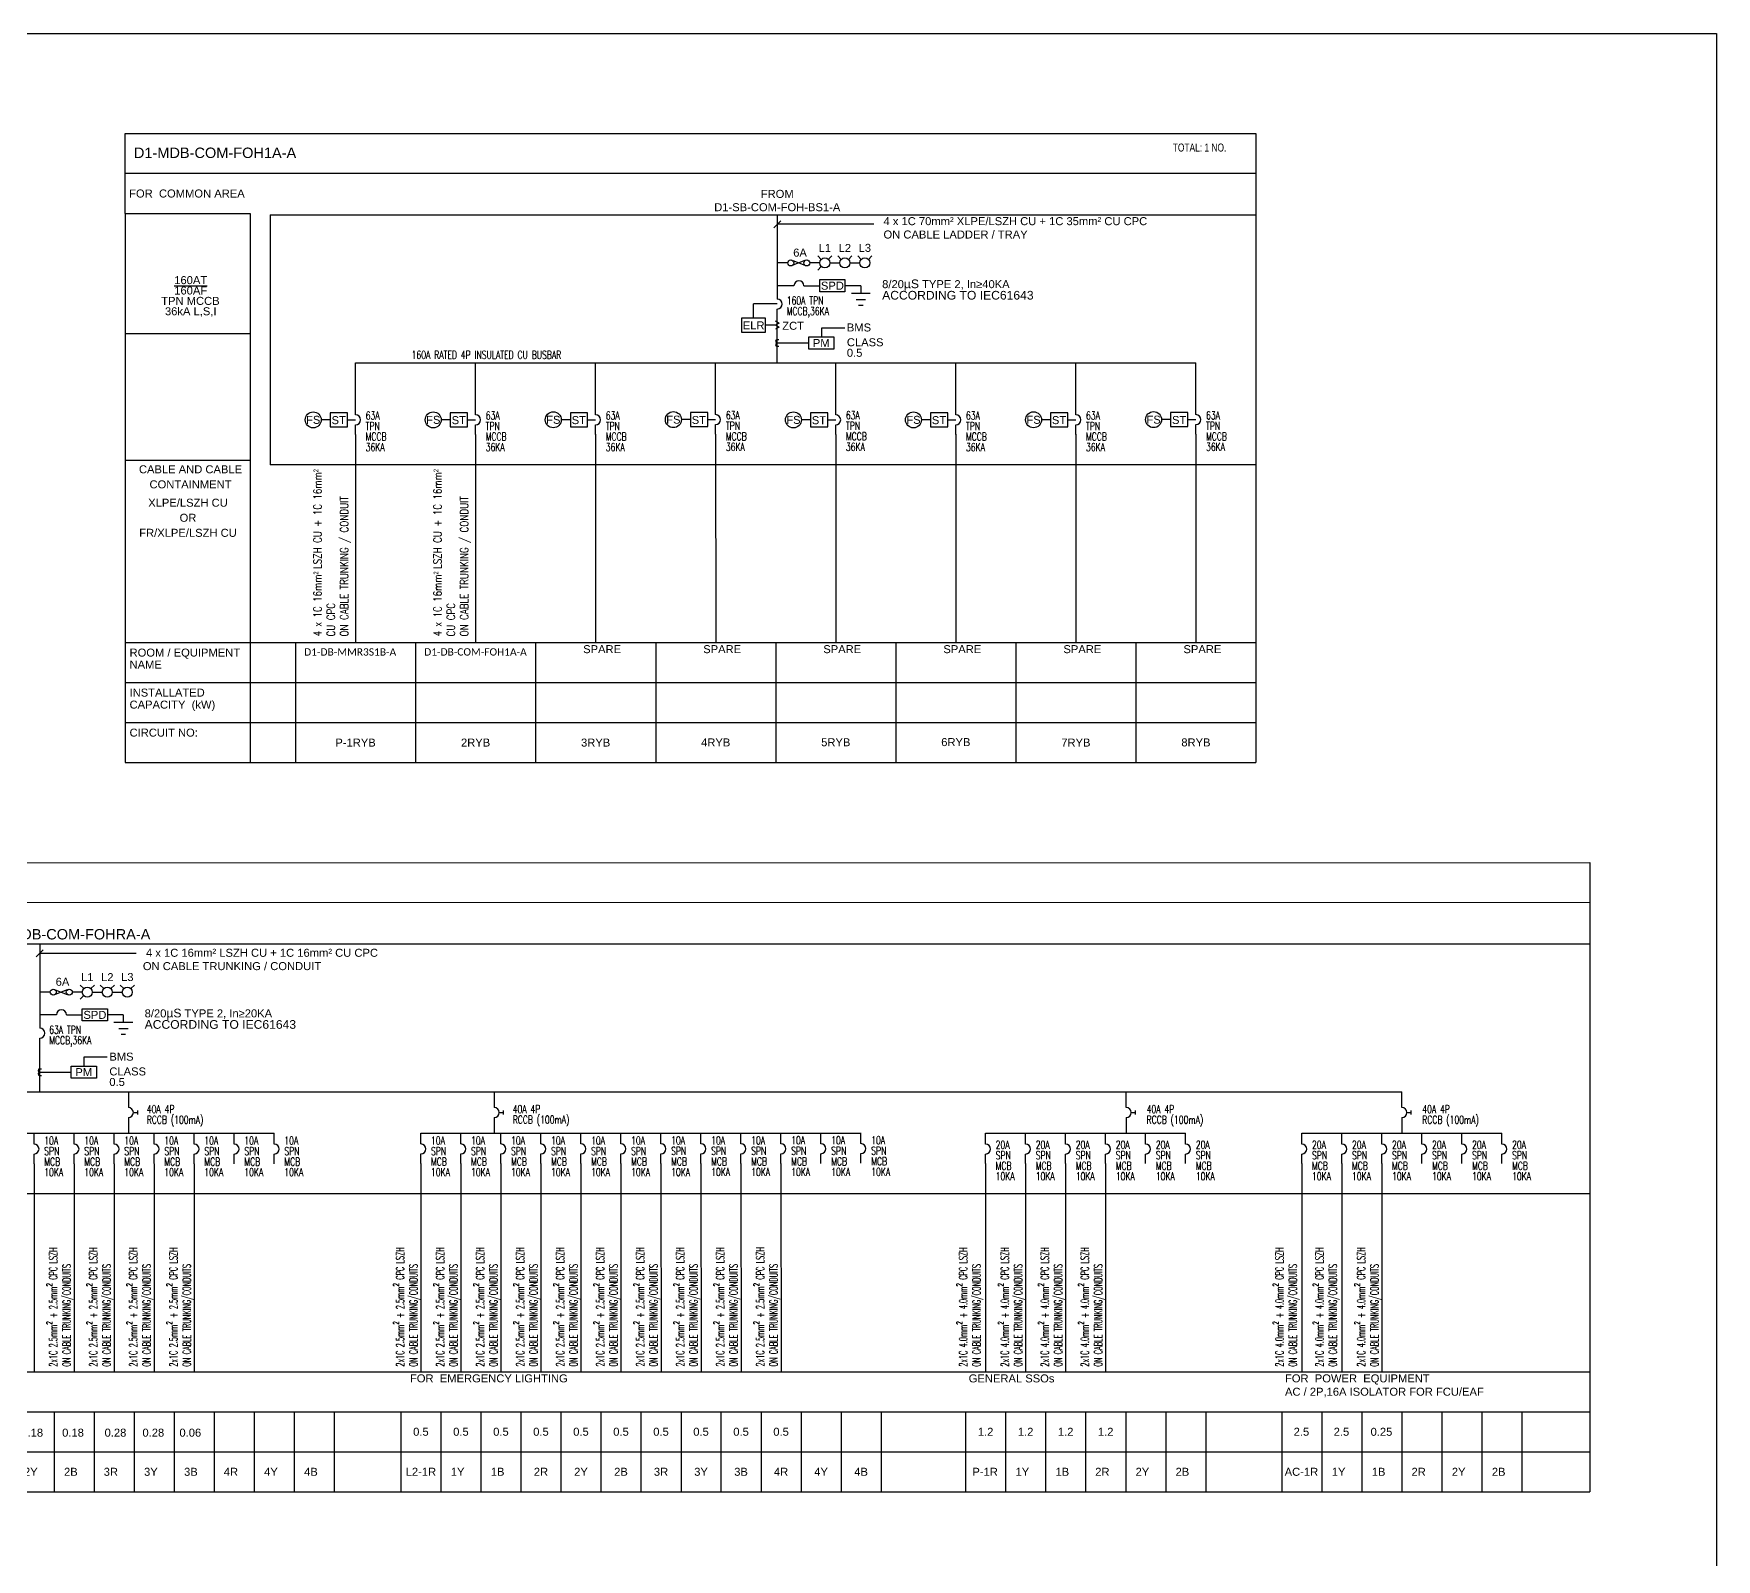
# Model space of a CAD drawing. Header units: inches. Extents: x 155818 to 1515405, y 4999 to 215277.
# Drawn here: x 219046 to 261093, y 177141 to 215277 of the extents above; entities that cross this region are included whole.
import ezdxf
from ezdxf.enums import TextEntityAlignment as Align

# ---------------------------------------------------------------- set-up
doc = ezdxf.new("R2010")
doc.units = ezdxf.units.IN
doc.header["$MEASUREMENT"] = 0
for name, color, linetype in [('-ME-E-Sch DB', 7, 'Continuous'), ('-ME-E-Sch DB_Tx', 7, 'Continuous'), ('E-_ELEC----_E-', 7, 'Continuous'), ('E_ELEC----_E-', 7, 'Continuous')]:
    doc.layers.add(name, color=color, linetype=linetype)
doc.styles.add('-ME-Romans', font='romans.shx', dxfattribs={"width": 0.7})
doc.styles.add('-ME_Romans', font='romans.shx', dxfattribs={"width": 0.8})
doc.styles.add('arial', font='arial.ttf')
doc.styles.get("Standard").update_dxf_attribs({"font": 'arial.ttf'})
doc.dimstyles.get("Standard").update_dxf_attribs({"dimtxt": 0.18, "dimasz": 0.18, "dimexe": 0.18, "dimexo": 0.0625, "dimgap": 0.09, "dimtad": 0, "dimtih": 1, "dimtoh": 1, "dimdec": 4, "dimzin": 0, "dimdsep": 46, "dimtxsty": 'Standard', "dimcen": 0.09, "dimadec": 0, "dimazin": 0, "dimtfac": 1, "dimtdec": 4, "dimtofl": 0, "dimtmove": 0, "dimatfit": 3, "dimfxl": 1, "dimtolj": 1, "dimtzin": 0, "dimarcsym": 0})

# ---------------------------------------------------------------- blocks, each defined once
blk = doc.blocks.new('COIL_1')
at = {"ltscale": 0.5}
for p, q in [((0, 2.5), (1.2, 2.5)), ((0, -2.5), (1.2, -2.5))]:
    blk.add_line(p, q, dxfattribs=at)
for centre in [(0, 1.3), (0, -1.3)]:
    blk.add_arc(centre, 1.26, 90, 270, dxfattribs=at)
blk = doc.blocks.new('ELEC0302')
at = {"layer": 'E_ELEC----_E-'}
blk.add_arc((0, 0), 250, 270, 90, dxfattribs=at)
blk = doc.blocks.new('ELEC0327')
for p, q in [((151, 57), (-151, -57)), ((-151, 57), (151, -57))]:
    blk.add_line(p, q)
for centre in [(-200, 0), (200, 0)]:
    blk.add_circle(centre, 75)
blk = doc.blocks.new('ELEC0303')
at = {"layer": 'E_ELEC----_E-'}
for p, q in [((250, 0), (450, 0)), ((450, 100), (450, -100))]:
    blk.add_line(p, q, dxfattribs=at)
blk.add_arc((0, 0), 250, 270, 90, dxfattribs=at)
blk = doc.blocks.new('ELEC0334')
for p, q in [((-191, 101), (0, 202)), ((-191, 101), (0, 0)), ((-191, -101), (0, 0)), ((-191, -101), (0, -202))]:
    blk.add_line(p, q)

msp = doc.modelspace()

# ---------------------------------------------------------------- linework, layer by layer
at = {"layer": '-ME-E-Sch DB', "color": 3}
for p, q in [((221332, 210780), (224456, 210780)), ((221332, 210780), (221332, 197056)), ((224456, 210780), (224456, 197056)), ((224956, 210749), (249589, 210752)), ((224956, 210749), (224956, 204502)), ((237627, 210750), (237627, 208644)), ((237540, 210427), (237713, 210600)), ((240039, 210513), (237628, 210513)), ((238294, 208977), (238690, 208977)), ((239715, 208977), (239319, 208977)), ((239715, 208977), (239715, 208792)), ((239480, 208792), (239950, 208792)), ((239599, 208634), (239835, 208634)), ((237333, 208168), (236733, 208168)), ((236733, 208168), (236733, 207818)), ((237627, 208520), (237032, 208520)), ((237033, 208168), (237032, 208520)), ((237333, 207818), (237333, 208168)), ((237627, 207049), (237627, 208394)), ((239658, 208494), (239772, 208494)), ((221332, 207780), (224456, 207780)), ((236733, 207818), (237333, 207818)), ((237627, 207993), (237333, 207993)), ((227087, 207048), (248087, 207049)), ((226457, 205624), (226231, 205624)), ((226889, 205799), (226457, 205799)), ((226457, 205799), (226457, 205449)), ((226889, 205449), (226889, 205799)), ((226889, 205624), (227087, 205624)), ((229457, 205624), (229231, 205624)), ((229889, 205799), (229457, 205799)), ((229457, 205799), (229457, 205449)), ((229889, 205449), (229889, 205799)), ((229889, 205624), (230087, 205624)), ((232457, 205625), (232231, 205625)), ((232889, 205800), (232457, 205800)), ((232457, 205800), (232457, 205450)), ((232889, 205450), (232889, 205800)), ((232889, 205625), (233087, 205625)), ((235457, 205629), (235231, 205629)), ((235889, 205804), (235457, 205804)), ((235457, 205804), (235457, 205454)), ((235889, 205454), (235889, 205804)), ((235889, 205629), (236087, 205629)), ((238457, 205623), (238231, 205623)), ((238889, 205798), (238457, 205798)), ((238457, 205798), (238457, 205448)), ((238889, 205448), (238889, 205798)), ((238889, 205623), (239087, 205623)), ((241457, 205624), (241231, 205624)), ((241889, 205799), (241457, 205799)), ((241457, 205799), (241457, 205449)), ((241889, 205449), (241889, 205799)), ((241889, 205624), (242087, 205624)), ((244457, 205625), (244231, 205625)), ((244889, 205800), (244457, 205800)), ((244457, 205800), (244457, 205450)), ((244889, 205450), (244889, 205800)), ((244889, 205625), (245087, 205625)), ((247457, 205629), (247231, 205629)), ((247889, 205804), (247457, 205804)), ((247457, 205804), (247457, 205454)), ((247889, 205454), (247889, 205804)), ((247889, 205629), (248087, 205629)), ((226457, 205449), (226889, 205449)), ((227087, 205258), (227087, 205499)), ((227087, 205258), (227089, 200057)), ((229457, 205449), (229889, 205449)), ((230087, 205258), (230087, 205499)), ((230087, 205255), (230089, 200054)), ((232457, 205450), (232889, 205450)), ((233087, 205259), (233087, 205500)), ((233087, 205263), (233089, 200062)), ((235457, 205454), (235889, 205454)), ((236087, 205263), (236087, 205504)), ((236087, 205263), (236089, 200062)), ((238457, 205448), (238889, 205448)), ((239087, 205257), (239087, 205498)), ((239087, 205261), (239089, 200060)), ((241457, 205449), (241889, 205449)), ((242087, 205258), (242087, 205499)), ((242087, 205262), (242089, 200061)), ((244457, 205450), (244889, 205450)), ((245087, 205259), (245087, 205500)), ((245087, 205263), (245089, 200062)), ((247457, 205454), (247889, 205454)), ((248087, 205263), (248087, 205504)), ((248087, 205263), (248089, 200062)), ((221342, 204618), (224462, 204618)), ((249589, 204502), (224956, 204502)), ((221342, 200056), (249589, 200057)), ((225589, 200057), (225589, 197056)), ((228589, 200057), (228589, 197056)), ((231589, 200057), (231589, 197056)), ((234589, 200057), (234589, 197056)), ((237589, 200057), (237589, 197056)), ((240589, 200057), (240589, 197056)), ((243589, 200057), (243589, 197056)), ((246589, 200057), (246589, 197056)), ((249589, 200057), (249589, 197056)), ((221342, 199056), (249589, 199056)), ((221342, 198056), (249589, 198056)), ((221332, 197056), (249589, 197056)), ((192699, 192524), (257929, 192526)), ((219111, 192201), (219284, 192374)), ((219198, 192524), (219198, 190418)), ((221610, 192287), (219199, 192287)), ((219865, 190751), (220261, 190751)), ((221286, 190751), (220890, 190751)), ((221051, 190566), (221521, 190566)), ((221286, 190751), (221286, 190566)), ((219198, 188823), (219198, 190168)), ((221170, 190408), (221406, 190408)), ((221229, 190268), (221342, 190268)), ((199956, 188823), (253234, 188824)), ((221412, 188823), (221412, 188433)), ((230555, 188824), (230555, 188434)), ((246347, 188434), (246347, 188824)), ((253234, 188434), (253234, 188824)), ((215055, 187794), (225055, 187795)), ((228720, 187795), (239719, 187795)), ((242831, 187523), (242831, 187795)), ((242831, 187795), (247831, 187795)), ((250734, 187523), (250734, 187795)), ((250734, 187795), (255734, 187795)), ((219055, 187031), (219055, 187273)), ((220055, 187031), (220055, 187273)), ((221055, 187031), (221055, 187273)), ((222055, 187032), (222055, 187273)), ((223055, 187031), (223055, 187273)), ((224055, 187031), (224055, 187273)), ((225055, 187031), (225055, 187273)), ((228720, 187033), (228720, 187274)), ((229720, 187033), (229720, 187274)), ((230720, 187033), (230720, 187274)), ((231720, 187033), (231720, 187274)), ((232720, 187034), (232720, 187275)), ((233720, 187035), (233720, 187276)), ((234720, 187036), (234720, 187277)), ((235720, 187037), (235720, 187278)), ((236719, 187038), (236719, 187279)), ((237719, 187039), (237719, 187280)), ((238719, 187040), (238719, 187281)), ((239719, 187041), (239719, 187282)), ((242831, 187032), (242831, 187273)), ((243831, 187032), (243831, 187273)), ((244831, 187032), (244831, 187273)), ((245831, 187032), (245831, 187273)), ((246831, 187032), (246831, 187273)), ((247831, 187032), (247831, 187273)), ((250734, 187032), (250734, 187273)), ((251734, 187032), (251734, 187273)), ((252734, 187032), (252734, 187273)), ((253734, 187032), (253734, 187273)), ((254734, 187032), (254734, 187273)), ((255734, 187032), (255734, 187273)), ((219055, 187031), (219057, 181831)), ((220055, 187031), (220057, 181831)), ((221055, 187031), (221057, 181831)), ((222055, 187031), (222057, 181831)), ((223055, 187031), (223057, 181831)), ((228720, 187033), (228722, 181832)), ((229720, 187033), (229722, 181832)), ((230720, 187033), (230722, 181832)), ((231720, 187033), (231722, 181832)), ((232720, 187034), (232722, 181833)), ((233720, 187035), (233722, 181834)), ((234720, 187035), (234722, 181835)), ((235720, 187036), (235722, 181836)), ((236720, 187037), (236722, 181837)), ((237720, 187038), (237721, 181838)), ((242831, 187032), (242833, 181832)), ((243831, 187032), (243833, 181832)), ((244831, 187032), (244833, 181832)), ((245831, 187032), (245833, 181832)), ((250734, 187032), (250736, 181832)), ((251734, 187032), (251736, 181832)), ((252734, 187032), (252736, 181832)), ((257929, 186276), (192699, 186276)), ((189085, 181830), (257929, 181832)), ((189085, 180830), (257929, 180830)), ((219557, 180830), (219557, 178830)), ((220557, 180830), (220557, 178830)), ((221557, 180830), (221557, 178830)), ((222557, 180830), (222557, 178830)), ((223557, 180830), (223557, 178830)), ((224557, 180830), (224557, 178830)), ((225557, 180830), (225557, 178830)), ((226557, 180830), (226557, 178830)), ((228222, 180831), (228222, 178831)), ((229222, 180831), (229222, 178831)), ((230222, 180831), (230222, 178831)), ((231222, 180831), (231222, 178831)), ((232222, 180831), (232222, 178831)), ((233222, 180831), (233222, 178831)), ((234222, 180831), (234222, 178831)), ((235222, 180831), (235222, 178831)), ((236221, 180831), (236221, 178831)), ((237221, 180831), (237221, 178831)), ((238221, 180831), (238221, 178831)), ((239221, 180831), (239221, 178831)), ((240221, 180831), (240221, 178831)), ((242333, 180830), (242333, 178830)), ((243333, 180830), (243333, 178830)), ((244333, 180830), (244333, 178830)), ((245333, 180830), (245333, 178830)), ((246333, 180830), (246333, 178830)), ((247333, 180830), (247333, 178830)), ((248333, 180830), (248333, 178830)), ((250236, 180830), (250236, 178830)), ((251236, 180830), (251236, 178830)), ((252236, 180830), (252236, 178830)), ((253236, 180830), (253236, 178830)), ((254236, 180830), (254236, 178830)), ((255236, 180830), (255236, 178830)), ((256236, 180830), (256236, 178830)), ((189085, 179830), (257929, 179830)), ((189075, 178830), (257929, 178830))]:
    msp.add_line(p, q, dxfattribs=at)
for points in [[(221332, 210780), (221332, 212780), (249589, 212782), (249589, 197056)], [(249589, 211782), (221332, 211780)], [(237877, 209546), (237627, 209546)], [(238690, 209546), (238440, 209546)], [(238044, 208977), (237627, 208977)], [(237627, 207545), (238412, 207545)], [(227087, 206020), (227087, 207048)], [(230087, 206020), (230087, 207048)], [(233087, 206021), (233087, 207049)], [(236087, 206025), (236087, 207053)], [(239087, 206019), (239087, 207047)], [(242087, 206020), (242087, 207048)], [(245087, 206022), (245087, 207049)], [(248087, 206026), (248087, 207053)], [(227087, 205749), (227087, 206020)], [(230087, 205749), (230087, 206020)], [(233087, 205750), (233087, 206021)], [(236087, 205754), (236087, 206025)], [(239087, 205748), (239087, 206019)], [(242087, 205749), (242087, 206020)], [(245087, 205750), (245087, 206022)], [(248087, 205754), (248087, 206026)], [(189075, 192555), (189075, 194555), (257929, 194556), (257929, 178830)], [(257929, 193556), (189075, 193555)], [(219448, 191319), (219198, 191319)], [(220261, 191319), (220011, 191319)], [(219615, 190751), (219198, 190751)], [(219198, 189319), (219982, 189319)], [(221412, 188183), (221412, 187794)], [(230555, 188184), (230555, 187795)], [(246347, 188184), (246347, 187795)], [(253234, 188184), (253234, 187795)], [(219055, 187523), (219055, 187794)], [(220055, 187523), (220055, 187794)], [(221055, 187523), (221055, 187794)], [(222055, 187523), (222055, 187794)], [(223055, 187523), (223055, 187794)], [(224055, 187523), (224055, 187794)], [(225055, 187523), (225055, 187794)], [(228720, 187524), (228720, 187795)], [(229720, 187524), (229720, 187795)], [(230720, 187524), (230720, 187795)], [(231720, 187524), (231720, 187795)], [(232720, 187525), (232720, 187796)], [(233720, 187526), (233720, 187797)], [(234720, 187527), (234720, 187798)], [(235720, 187528), (235720, 187799)], [(236719, 187529), (236719, 187800)], [(237719, 187530), (237719, 187801)], [(238719, 187531), (238719, 187802)], [(239719, 187532), (239719, 187803)], [(243831, 187523), (243831, 187795)], [(244831, 187523), (244831, 187795)], [(245831, 187523), (245831, 187795)], [(246831, 187523), (246831, 187795)], [(247831, 187523), (247831, 187795)], [(251734, 187523), (251734, 187795)], [(252734, 187523), (252734, 187795)], [(253734, 187523), (253734, 187795)], [(254734, 187523), (254734, 187795)], [(255734, 187523), (255734, 187795)]]:
    msp.add_lwpolyline(points, dxfattribs=at)
for points in [[(238690, 209130), (239319, 209130), (239319, 208824), (238690, 208824)], [(238412, 207698), (239041, 207698), (239041, 207392), (238412, 207392)], [(220261, 190904), (220890, 190904), (220890, 190598), (220261, 190598)], [(219982, 189472), (220612, 189472), (220612, 189166), (219982, 189166)]]:
    msp.add_lwpolyline(points, close=True, dxfattribs=at)
for centre in [(226031, 205624), (229031, 205624), (232031, 205625), (235031, 205629), (238031, 205623), (241031, 205624), (244031, 205625), (247031, 205629)]:
    msp.add_circle(centre, 200, dxfattribs=at)
at = {"layer": 'Defpoints'}
msp.add_lwpolyline([(155818, 215277), (261093, 215277), (261093, 134327), (155818, 134327)], close=True, dxfattribs=at)
at = {"layer": 'E-_ELEC----_E-', "color": 3}
for p, q in [((238726, 209634), (238638, 209722)), ((238726, 209457), (238638, 209369)), ((238903, 209634), (238991, 209722)), ((238940, 209546), (239190, 209546)), ((239226, 209634), (239138, 209722)), ((239403, 209634), (239491, 209722)), ((239440, 209546), (239690, 209546)), ((239726, 209634), (239638, 209722)), ((239903, 209634), (239991, 209722)), ((220297, 191408), (220209, 191496)), ((220474, 191408), (220562, 191496)), ((220511, 191319), (220761, 191319)), ((220797, 191408), (220709, 191496)), ((220974, 191408), (221062, 191496)), ((221011, 191319), (221261, 191319)), ((221297, 191408), (221209, 191496)), ((221474, 191408), (221562, 191496)), ((220297, 191231), (220209, 191143))]:
    msp.add_line(p, q, dxfattribs=at)
for centre in [(238815, 209546), (239315, 209546), (239815, 209546), (220386, 191319), (220886, 191319), (221386, 191319)]:
    msp.add_circle(centre, 125, dxfattribs=at)

# ---------------------------------------------------------------- block references
at = {"layer": '-ME-E-Sch DB', "color": 3}
for p in [(238165, 209546), (219736, 191319)]:
    msp.add_blockref('ELEC0327', p, dxfattribs=at)
at = {"layer": '-ME-E-Sch DB', "color": 3, "xscale": 0.5, "yscale": 0.5, "zscale": 0.5}
for name, p, rotation in [('ELEC0302', (238169, 208977), 90), ('ELEC0334', (237579, 207993), 180), ('ELEC0302', (219740, 190751), 90)]:
    msp.add_blockref(name, p, dxfattribs=dict(at, rotation=rotation))
at = {"layer": '-ME-E-Sch DB', "color": 3}
for name, p, xscale, yscale, zscale in [('ELEC0302', (237627, 208519), 0.5, 0.5, 0.5), ('COIL_1', (237627, 207545), 33.333333, 33.333333, 33.333333), ('ELEC0302', (227087, 205624), 0.5, 0.5, 0.5), ('ELEC0302', (230087, 205624), 0.5, 0.5, 0.5), ('ELEC0302', (233087, 205625), 0.5, 0.5, 0.5), ('ELEC0302', (236087, 205629), 0.5, 0.5, 0.5), ('ELEC0302', (239087, 205623), 0.5, 0.5, 0.5), ('ELEC0302', (242087, 205624), 0.5, 0.5, 0.5), ('ELEC0302', (245087, 205625), 0.5, 0.5, 0.5), ('ELEC0302', (248087, 205629), 0.5, 0.5, 0.5), ('ELEC0302', (219198, 190293), 0.5, 0.5, 0.5), ('COIL_1', (219198, 189319), 33.333333, 33.333333, 33.333333), ('ELEC0303', (221412, 188308), 0.5, 0.5, 0.5), ('ELEC0303', (230555, 188309), 0.5, 0.5, 0.5), ('ELEC0303', (246347, 188309), 0.5, 0.5, 0.5), ('ELEC0303', (253234, 188309), 0.5, 0.5, 0.5), ('ELEC0302', (239719, 187407), 0.5, 0.5, 0.5), ('ELEC0302', (219055, 187398), 0.5, 0.5, 0.5), ('ELEC0302', (220055, 187398), 0.5, 0.5, 0.5), ('ELEC0302', (221055, 187398), 0.5, 0.5, 0.5), ('ELEC0302', (222055, 187398), 0.5, 0.5, 0.5), ('ELEC0302', (223055, 187398), 0.5, 0.5, 0.5), ('ELEC0302', (224055, 187398), 0.5, 0.5, 0.5), ('ELEC0302', (225055, 187398), 0.5, 0.5, 0.5), ('ELEC0302', (228720, 187399), 0.5, 0.5, 0.5), ('ELEC0302', (229720, 187399), 0.5, 0.5, 0.5), ('ELEC0302', (230720, 187399), 0.5, 0.5, 0.5), ('ELEC0302', (231720, 187399), 0.5, 0.5, 0.5), ('ELEC0302', (232720, 187400), 0.5, 0.5, 0.5), ('ELEC0302', (233720, 187401), 0.5, 0.5, 0.5), ('ELEC0302', (234720, 187402), 0.5, 0.5, 0.5), ('ELEC0302', (235720, 187403), 0.5, 0.5, 0.5), ('ELEC0302', (236719, 187404), 0.5, 0.5, 0.5), ('ELEC0302', (237719, 187405), 0.5, 0.5, 0.5), ('ELEC0302', (238719, 187406), 0.5, 0.5, 0.5), ('ELEC0302', (242831, 187398), 0.5, 0.5, 0.5), ('ELEC0302', (243831, 187398), 0.5, 0.5, 0.5), ('ELEC0302', (244831, 187398), 0.5, 0.5, 0.5), ('ELEC0302', (245831, 187398), 0.5, 0.5, 0.5), ('ELEC0302', (246831, 187398), 0.5, 0.5, 0.5), ('ELEC0302', (247831, 187398), 0.5, 0.5, 0.5), ('ELEC0302', (250734, 187398), 0.5, 0.5, 0.5), ('ELEC0302', (251734, 187398), 0.5, 0.5, 0.5), ('ELEC0302', (252734, 187398), 0.5, 0.5, 0.5), ('ELEC0302', (253734, 187398), 0.5, 0.5, 0.5), ('ELEC0302', (254734, 187398), 0.5, 0.5, 0.5), ('ELEC0302', (255734, 187398), 0.5, 0.5, 0.5)]:
    msp.add_blockref(name, p, dxfattribs=dict(at, xscale=xscale, yscale=yscale, zscale=zscale))

# ---------------------------------------------------------------- texts
for s, p in [('SPD', (239005, 208977)), ('PM', (238726, 207545)), ('SPD', (220576, 190751)), ('PM', (220297, 189319))]:
    msp.add_text(s, height=200, dxfattribs=at).set_placement(p, align=Align.MIDDLE_CENTER)
at = {"layer": '-ME-E-Sch DB', "color": 3, "style": 'arial'}
for s, p in [('ELR', (236765, 207885)), ('ST', (226490, 205516)), ('ST', (229490, 205516)), ('ST', (232490, 205517)), ('ST', (235490, 205521)), ('ST', (238490, 205515)), ('ST', (241490, 205516)), ('ST', (244490, 205517)), ('ST', (247490, 205521))]:
    msp.add_text(s, height=200, dxfattribs=at).set_placement(p)
for p in [(226031, 205624), (229031, 205624), (232031, 205625), (235031, 205629), (238031, 205623), (241031, 205624), (244031, 205625), (247031, 205629)]:
    msp.add_text('FS', height=200, dxfattribs=at).set_placement(p, align=Align.MIDDLE)
at = {"layer": '-ME-E-Sch DB', "color": 3, "char_height": 200, "width": 8064.47, "attachment_point": 1}
for s, insert in [(' 4 x 1C 70mm² XLPE/LSZH CU + 1C 35mm² CU CPC\\P ON CABLE LADDER / TRAY   ', (240204, 210690)), (' 4 x 1C 16mm² LSZH CU + 1C 16mm² CU CPC \\PON CABLE TRUNKING / CONDUIT ', (221775, 192403))]:
    msp.add_mtext(s, dxfattribs=dict(at, insert=insert))
at = {"layer": '-ME-E-Sch DB', "color": 3, "char_height": 200, "attachment_point": 1, "line_spacing_factor": 0.789273}
for s, insert, width in [('6A', (238025, 209904), 921.41), ('BMS', (239366, 208033), 737.13), ('CLASS 0.5', (239366, 207663), 737.13), ('6A', (219596, 191678), 921.41), ('BMS', (220937, 189807), 737.13), ('CLASS 0.5', (220937, 189437), 737.13)]:
    msp.add_mtext(s, dxfattribs=dict(at, insert=insert, width=width))
at = {"layer": '-ME-E-Sch DB', "color": 3, "char_height": 200, "attachment_point": 1, "line_spacing_factor": 0.789273, "style": '-ME-Romans'}
for s, insert, width in [('{\\W1;\\fArial|b0|i0|c0|p34;8/20\\H1.08333x;µS\\H0.92308x; TYPE 2, In≥40KA \\P\\H1.08333x;ACCORDING TO IEC61643}', (240248, 209132), 6030.79), ('160A RATED 4P INSULATED CU BUSBAR', (228491, 207349), 6030.79), ('{\\W1;\\fArial|b0|i0|c0|p34;8/20\\H1.08333x;µS\\H0.92308x; TYPE 2, In≥20KA \\P\\H1.08333x;ACCORDING TO IEC61643}', (221819, 190905), 6030.79), ('40A 4P\\PRCCB (100mA)', (221873, 188494), 2497.13), ('40A 4P\\PRCCB (100mA)', (231017, 188495), 2497.13), ('40A 4P\\PRCCB (100mA)', (246857, 188494), 2497.13), ('40A 4P\\PRCCB (100mA)', (253744, 188494), 2497.13)]:
    msp.add_mtext(s, dxfattribs=dict(at, insert=insert, width=width))
at = {"layer": '-ME-E-Sch DB', "color": 3, "insert": (237752, 207974), "char_height": 200, "width": 773.59, "attachment_point": 4, "style": 'arial'}
msp.add_mtext('ZCT', dxfattribs=at)
at = {"layer": '-ME-E-Sch DB_Tx', "color": 3}
msp.add_text('D1-MDB-COM-FOH1A-A', height=260, dxfattribs=at).set_placement((221551, 212169))
at = {"layer": '-ME-E-Sch DB_Tx', "color": 3, "width": 0.75}
msp.add_text('TOTAL: 1 NO.', height=200, dxfattribs=at).set_placement((247510, 212430), align=Align.MIDDLE_LEFT)
at = {"layer": '-ME-E-Sch DB_Tx', "color": 3}
for s, p in [('ROOM / EQUIPMENT ', (221442, 199806)), ('NAME', (221442, 199506)), ('INSTALLATED ', (221442, 198806)), ('CAPACITY  (kW)', (221442, 198506)), ('CIRCUIT NO:', (221442, 197806))]:
    msp.add_text(s, height=200, dxfattribs=at).set_placement(p, align=Align.MIDDLE_LEFT)
for s, p in [('P-1RYB', (227089, 197556)), ('2RYB', (230089, 197557)), ('3RYB', (233089, 197557)), ('4RYB', (236089, 197561)), ('5RYB', (239089, 197565)), ('6RYB', (242089, 197569)), ('7RYB', (245089, 197557)), ('8RYB', (248089, 197561)), ('0.18', (219010, 180308)), ('0.18', (220029, 180308)), ('0.28', (221090, 180308)), ('0.28', (222036, 180308)), ('0.06', (222960, 180308)), ('0.5', (228722, 180331)), ('0.5', (229722, 180331)), ('0.5', (230722, 180331)), ('0.5', (231722, 180331)), ('0.5', (232722, 180331)), ('0.5', (233722, 180331)), ('0.5', (234722, 180331)), ('0.5', (235722, 180331)), ('0.5', (236722, 180331)), ('0.5', (237722, 180331)), ('1.2', (242833, 180330)), ('1.2', (243833, 180330)), ('1.2', (244833, 180330)), ('1.2', (245833, 180330)), ('2.5', (250725, 180331)), ('2.5', (251725, 180331)), ('0.25', (252725, 180330)), ('2Y', (218975, 179330)), ('2B', (219975, 179330)), ('3R', (220975, 179330)), ('3Y', (221975, 179330)), ('3B', (222975, 179330)), ('4R', (223975, 179330)), ('4Y', (224975, 179330)), ('4B', (225975, 179330)), ('L2-1R', (228722, 179331)), ('1Y', (229640, 179331)), ('1B', (230640, 179331)), ('2R', (231722, 179331)), ('2Y', (232722, 179331)), ('2B', (233722, 179331)), ('3R', (234722, 179331)), ('3Y', (235722, 179331)), ('3B', (236722, 179331)), ('4R', (237722, 179331)), ('4Y', (238722, 179331)), ('4B', (239722, 179331)), ('P-1R', (242821, 179330)), ('1Y', (243751, 179330)), ('1B', (244751, 179330)), ('2R', (245751, 179330)), ('2Y', (246751, 179330)), ('2B', (247751, 179330)), ('AC-1R', (250725, 179330)), ('1Y', (251654, 179330)), ('1B', (252654, 179330)), ('2R', (253654, 179330)), ('2Y', (254654, 179330)), ('2B', (255654, 179330))]:
    msp.add_text(s, height=200, dxfattribs=at).set_placement(p, align=Align.MIDDLE_CENTER)
for s, insert, char_height, width, attachment_point in [('FOR  COMMON AREA', (221432, 211280), 200, 64987.82, 4), ('FROM D1-SB-COM-FOH-BS1-A', (237627, 211104), 200, 3686.54, 5), ('{\\fCalibri|b0|i0|c0|p34;\\H0.91667x;D1-DB-MMR3S1B-A}', (225805, 199914), 200, 1753.57, 1), ('{\\fCalibri|b0|i0|c0|p34;\\H0.91667x;D1-DB-COM-FOH1A-A}', (228805, 199915), 200, 1753.57, 1), ('SPARE', (232777, 199992), 200, 1053.41, 1), ('SPARE', (235777, 199992), 200, 1053.41, 1), ('SPARE', (238777, 199992), 200, 1053.41, 1), ('SPARE', (241777, 199992), 200, 1053.41, 1), ('SPARE', (244777, 199992), 200, 1053.41, 1), ('SPARE', (247777, 199992), 200, 1053.41, 1), ('FROM D1-MDB-COM-FOHRA-A', (216677, 192896), 260, 5550.16, 1), ('FOR  EMERGENCY LIGHTING  ', (228449, 181765), 200, 6520.24, 1), ('GENERAL SSOs', (242411, 181764), 200, 8875.03, 1), ('FOR  POWER  EQUIPMENT\\PAC / 2P,16A ISOLATOR FOR FCU/EAF ', (250314, 181765), 200, 8875.03, 1)]:
    msp.add_mtext(s, dxfattribs=dict(at, insert=insert, char_height=char_height, width=width, attachment_point=attachment_point))
at = {"layer": '-ME-E-Sch DB_Tx', "color": 3, "char_height": 200, "width": 4377.18}
for s, insert, attachment_point, line_spacing_factor in [('\\pi1795.00428;{\\L160AT\\P\\pi1798.61956;}160AF\\P\\pi1469.76553;TPN MCCB\\P\\pi1562.46676;36kA L,S,I ', (220764, 209216), 1, 0.778039), ('CABLE AND CABLE \\PCONTAINMENT', (222965, 204198), 5, 1.128527), ('XLPE/LSZH CU\\POR\\PFR/XLPE/LSZH CU', (222902, 203175), 5, 1.128527)]:
    msp.add_mtext(s, dxfattribs=dict(at, insert=insert, attachment_point=attachment_point, line_spacing_factor=line_spacing_factor))
at = {"layer": '-ME-E-Sch DB_Tx', "color": 3, "char_height": 200, "attachment_point": 1, "line_spacing_factor": 0.789273, "style": '-ME-Romans'}
for s, insert, width in [('160A TPN  MCCB,36KA', (237863, 208706), 1181.82), ('63A\\PTPN  MCCB\\P36KA', (227342, 205831), 460.71), ('63A\\PTPN  MCCB\\P36KA', (230342, 205832), 460.71), ('63A\\PTPN  MCCB\\P36KA', (233342, 205832), 460.71), ('63A\\PTPN  MCCB\\P36KA', (236342, 205838), 460.71), ('63A\\PTPN  MCCB\\P36KA', (239342, 205839), 460.71), ('63A\\PTPN  MCCB\\P36KA', (242342, 205831), 460.71), ('63A\\PTPN  MCCB\\P36KA', (245342, 205832), 460.71), ('63A\\PTPN  MCCB\\P36KA', (248342, 205836), 460.71), ('63A TPN  MCCB,36KA', (219434, 190480), 1181.82), ('10A\\PSPN  MCB\\P10KA', (219310, 187708), 458.74), ('10A\\PSPN  MCB\\P10KA', (220310, 187708), 458.74), ('10A\\PSPN  MCB\\P10KA', (221310, 187708), 458.74), ('10A\\PSPN  MCB\\P10KA', (222310, 187708), 458.74), ('10A\\PSPN  MCB\\P10KA', (223310, 187708), 458.74), ('10A\\PSPN  MCB\\P10KA', (224310, 187708), 458.74), ('10A\\PSPN  MCB\\P10KA', (225310, 187708), 458.74), ('10A\\PSPN  MCB\\P10KA', (228975, 187709), 458.74), ('10A\\PSPN  MCB\\P10KA', (229975, 187709), 458.74), ('10A\\PSPN  MCB\\P10KA', (230975, 187709), 458.74), ('10A\\PSPN  MCB\\P10KA', (231975, 187709), 458.74), ('10A\\PSPN  MCB\\P10KA', (232975, 187710), 458.74), ('10A\\PSPN  MCB\\P10KA', (233975, 187711), 458.74), ('10A\\PSPN  MCB\\P10KA', (234975, 187712), 458.74), ('10A\\PSPN  MCB\\P10KA', (235975, 187713), 458.74), ('10A\\PSPN  MCB\\P10KA', (236975, 187714), 458.74), ('10A\\PSPN  MCB\\P10KA', (237975, 187715), 458.74), ('10A\\PSPN  MCB\\P10KA', (238975, 187716), 458.74), ('10A\\PSPN  MCB\\P10KA', (239975, 187717), 458.74), ('20A\\PSPN  MCB\\P10KA', (243085, 187605), 458.74), ('20A\\PSPN  MCB\\P10KA', (244086, 187605), 458.74), ('20A\\PSPN  MCB\\P10KA', (245086, 187605), 458.74), ('20A\\PSPN  MCB\\P10KA', (246086, 187605), 458.74), ('20A\\PSPN  MCB\\P10KA', (247086, 187605), 458.74), ('20A\\PSPN  MCB\\P10KA', (248086, 187605), 458.74), ('20A\\PSPN  MCB\\P10KA', (250989, 187605), 458.74), ('20A\\PSPN  MCB\\P10KA', (251989, 187605), 458.74), ('20A\\PSPN  MCB\\P10KA', (252989, 187605), 458.74), ('20A\\PSPN  MCB\\P10KA', (253989, 187605), 458.74), ('20A\\PSPN  MCB\\P10KA', (254989, 187605), 458.74), ('20A\\PSPN  MCB\\P10KA', (255989, 187605), 458.74)]:
    msp.add_mtext(s, dxfattribs=dict(at, insert=insert, width=width))
at = {"layer": '-ME-E-Sch DB_Tx', "color": 3, "char_height": 200, "attachment_point": 1, "rotation": 90, "style": '-ME_Romans'}
for s, insert, width in [('\\A1;4 x 1C 16mm{\\fArial|b0|i0|c134|p32;² \\Fromans.shx|c0;LSZH CU + 1C }16mm{\\fArial|b0|i0|c134|p32;² \\Fromans.shx|c0;CU CPC \\W0.7; \\P}ON CABLE TRUNKING / CONDUIT ', (226039, 200209), 4293), ('\\A1;4 x 1C 16mm{\\fArial|b0|i0|c134|p32;² \\Fromans.shx|c0;LSZH CU + 1C }16mm{\\fArial|b0|i0|c134|p32;² \\Fromans.shx|c0;CU CPC \\W0.7; \\P}ON CABLE TRUNKING / CONDUIT ', (229039, 200210), 4293), ('\\A1;{\\W0.6;2x1C 2.5mm{\\H0.7x;\\S2^ ;} + 2.5mm{\\H0.7x;\\S2^ ;} CPC LSZH\\PON CABLE TRUNKING/CONDUITS}', (219368, 181957), 4768.08), ('\\A1;{\\W0.6;2x1C 2.5mm{\\H0.7x;\\S2^ ;} + 2.5mm{\\H0.7x;\\S2^ ;} CPC LSZH\\PON CABLE TRUNKING/CONDUITS}', (220368, 181957), 4768.08), ('\\A1;{\\W0.6;2x1C 2.5mm{\\H0.7x;\\S2^ ;} + 2.5mm{\\H0.7x;\\S2^ ;} CPC LSZH\\PON CABLE TRUNKING/CONDUITS}', (221368, 181957), 4768.08), ('\\A1;{\\W0.6;2x1C 2.5mm{\\H0.7x;\\S2^ ;} + 2.5mm{\\H0.7x;\\S2^ ;} CPC LSZH\\PON CABLE TRUNKING/CONDUITS}', (222368, 181957), 4768.08), ('\\A1;{\\W0.6;2x1C 2.5mm{\\H0.7x;\\S2^ ;} + 2.5mm{\\H0.7x;\\S2^ ;} CPC LSZH\\PON CABLE TRUNKING/CONDUITS}', (228033, 181958), 4768.08), ('\\A1;{\\W0.6;2x1C 2.5mm{\\H0.7x;\\S2^ ;} + 2.5mm{\\H0.7x;\\S2^ ;} CPC LSZH\\PON CABLE TRUNKING/CONDUITS}', (229033, 181958), 4768.08), ('\\A1;{\\W0.6;2x1C 2.5mm{\\H0.7x;\\S2^ ;} + 2.5mm{\\H0.7x;\\S2^ ;} CPC LSZH\\PON CABLE TRUNKING/CONDUITS}', (230033, 181958), 4768.08), ('\\A1;{\\W0.6;2x1C 2.5mm{\\H0.7x;\\S2^ ;} + 2.5mm{\\H0.7x;\\S2^ ;} CPC LSZH\\PON CABLE TRUNKING/CONDUITS}', (231033, 181959), 4768.08), ('\\A1;{\\W0.6;2x1C 2.5mm{\\H0.7x;\\S2^ ;} + 2.5mm{\\H0.7x;\\S2^ ;} CPC LSZH\\PON CABLE TRUNKING/CONDUITS}', (232033, 181959), 4768.08), ('\\A1;{\\W0.6;2x1C 2.5mm{\\H0.7x;\\S2^ ;} + 2.5mm{\\H0.7x;\\S2^ ;} CPC LSZH\\PON CABLE TRUNKING/CONDUITS}', (233033, 181959), 4768.08), ('\\A1;{\\W0.6;2x1C 2.5mm{\\H0.7x;\\S2^ ;} + 2.5mm{\\H0.7x;\\S2^ ;} CPC LSZH\\PON CABLE TRUNKING/CONDUITS}', (234033, 181960), 4768.08), ('\\A1;{\\W0.6;2x1C 2.5mm{\\H0.7x;\\S2^ ;} + 2.5mm{\\H0.7x;\\S2^ ;} CPC LSZH\\PON CABLE TRUNKING/CONDUITS}', (235033, 181960), 4768.08), ('\\A1;{\\W0.6;2x1C 2.5mm{\\H0.7x;\\S2^ ;} + 2.5mm{\\H0.7x;\\S2^ ;} CPC LSZH\\PON CABLE TRUNKING/CONDUITS}', (236033, 181960), 4768.08), ('\\A1;{\\W0.6;2x1C 2.5mm{\\H0.7x;\\S2^ ;} + 2.5mm{\\H0.7x;\\S2^ ;} CPC LSZH\\PON CABLE TRUNKING/CONDUITS}', (237033, 181961), 4768.08), ('\\A1;{\\W0.6;2x1C 4.0mm{\\H0.7x;\\S2^ ;} + 4.0mm{\\H0.7x;\\S2^ ;} CPC LSZH\\PON CABLE TRUNKING/CONDUITS}', (242105, 181957), 4706.99), ('\\A1;{\\W0.6;2x1C 4.0mm{\\H0.7x;\\S2^ ;} + 4.0mm{\\H0.7x;\\S2^ ;} CPC LSZH\\PON CABLE TRUNKING/CONDUITS}', (243144, 181958), 4706.99), ('\\A1;{\\W0.6;2x1C 4.0mm{\\H0.7x;\\S2^ ;} + 4.0mm{\\H0.7x;\\S2^ ;} CPC LSZH\\PON CABLE TRUNKING/CONDUITS}', (244144, 181958), 4706.99), ('\\A1;{\\W0.6;2x1C 4.0mm{\\H0.7x;\\S2^ ;} + 4.0mm{\\H0.7x;\\S2^ ;} CPC LSZH\\PON CABLE TRUNKING/CONDUITS}', (245144, 181958), 4706.99), ('\\A1;{\\W0.6;2x1C 4.0mm{\\H0.7x;\\S2^ ;} + 4.0mm{\\H0.7x;\\S2^ ;} CPC LSZH\\PON CABLE TRUNKING/CONDUITS}', (250008, 181957), 4706.99), ('\\A1;{\\W0.6;2x1C 4.0mm{\\H0.7x;\\S2^ ;} + 4.0mm{\\H0.7x;\\S2^ ;} CPC LSZH\\PON CABLE TRUNKING/CONDUITS}', (251008, 181957), 4706.99), ('\\A1;{\\W0.6;2x1C 4.0mm{\\H0.7x;\\S2^ ;} + 4.0mm{\\H0.7x;\\S2^ ;} CPC LSZH\\PON CABLE TRUNKING/CONDUITS}', (252047, 181958), 4706.99)]:
    msp.add_mtext(s, dxfattribs=dict(at, insert=insert, width=width))
at = {"layer": 'E-_ELEC----_E-', "color": 3, "ltscale": 10, "char_height": 200, "width": 200, "attachment_point": 8, "style": 'arial'}
for s, insert in [('L1', (238815, 209820)), ('L2', (239315, 209820)), ('L3', (239815, 209820)), ('L1', (220386, 191594)), ('L2', (220886, 191594)), ('L3', (221386, 191594))]:
    msp.add_mtext(s, dxfattribs=dict(at, insert=insert))

# ---------------------------------------------------------------- leaders
at = {"layer": '-ME-E-Sch DB', "color": 3}
for points in [[(239314, 207918), (238729, 207918), (238729, 207698)], [(220885, 189692), (220300, 189692), (220300, 189472)]]:
    msp.add_leader(points, dimstyle='Standard', dxfattribs=at)

doc.saveas('drawing.dxf')
